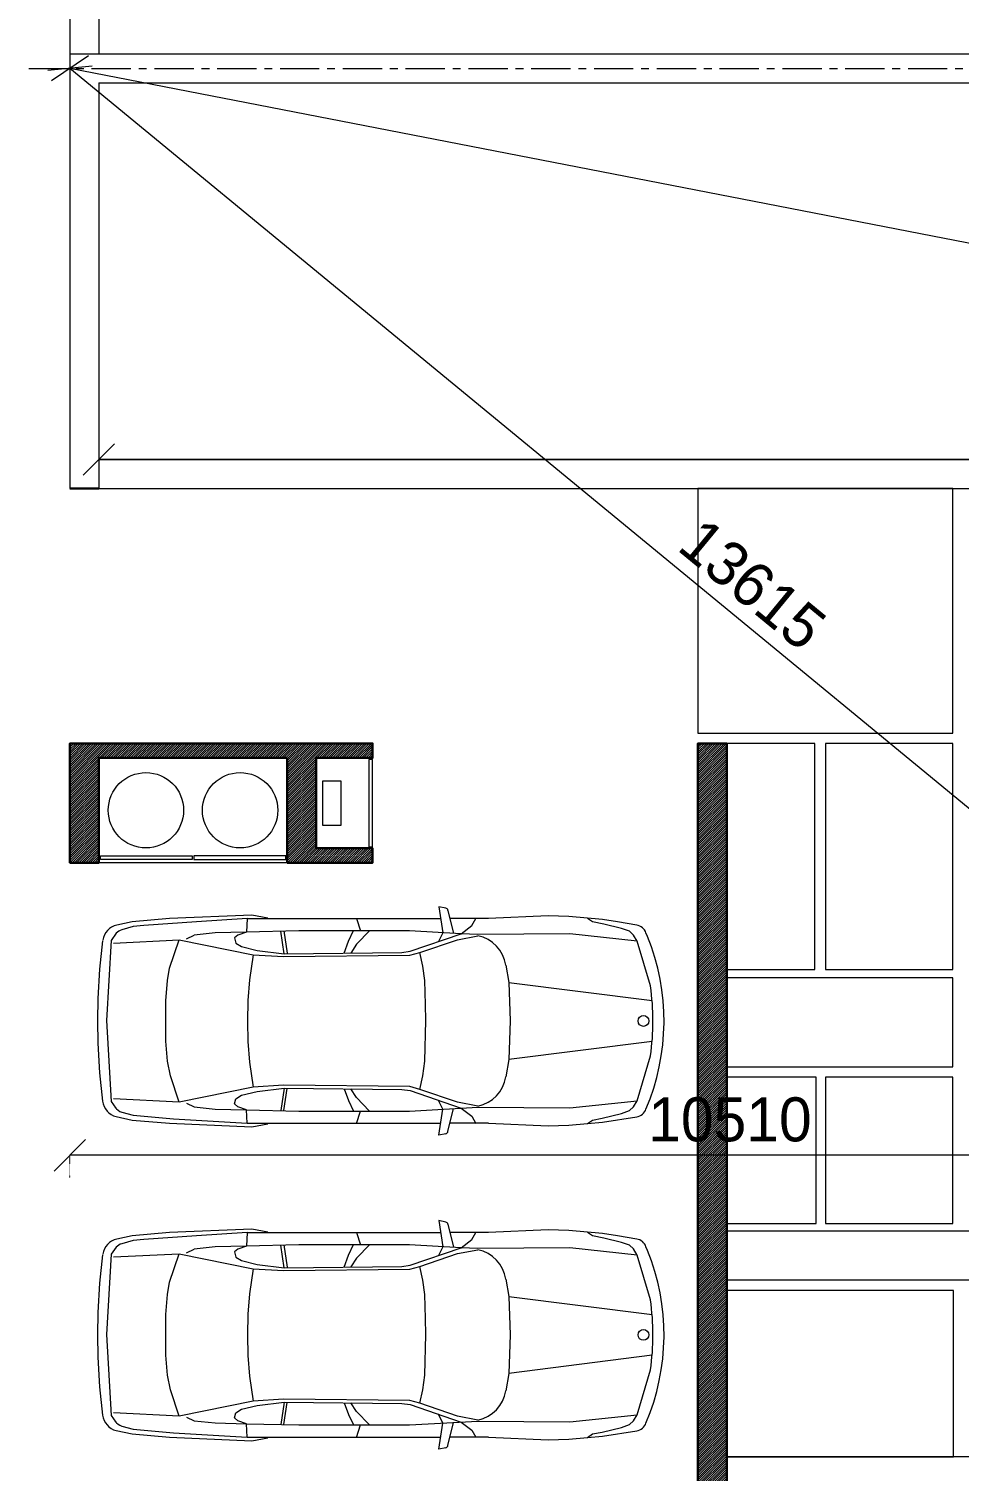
# Model space of a CAD drawing. Header units: metres. Extents: x 5205117 to 5948571, y 646915 to 1143748.
# Drawn here: x 5289520 to 5296927, y 915355 to 926840 of the extents above; entities that cross this region are included whole.
import ezdxf

# ---------------------------------------------------------------- set-up
doc = ezdxf.new("R2010")
doc.units = ezdxf.units.M
doc.header["$MEASUREMENT"] = 0
doc.header["$PDMODE"] = 35
doc.header["$PDSIZE"] = 10
for name, pattern in [('CENTER', [2, 1.25, -0.25, 0.25, -0.25]), ('DASHED', [0.75, 0.5, -0.25]), ('DOT', [0.25, 0, -0.25]), ('DOT2', [0.125, 0, -0.125])]:
    doc.linetypes.add(name, pattern=pattern)
doc.layers.get('0').update_dxf_attribs({"color": 1, "linetype": 'DASHED', "lineweight": 30})
for name, color, linetype, lineweight in [('A-Center line', 1, 'CENTER', 9), ('A-Dotted', 43, 'DASHED', 5), ('A-Elevation 2', 163, 'Continuous', 9), ('A-Elevation 3', 251, 'Continuous', 5), ('A-Metal', 14, 'Continuous', 0), ('CAR', 251, 'Continuous', 0), ('landscape lines', 7, 'Continuous', 0), ('PLOT', 7, 'Continuous', 5), ('plot 5', 7, 'Continuous', 30), ('road ht', 8, 'Continuous', 5), ('WALL', 7, 'Continuous', 30), ('WALL HATCH', 252, 'Continuous', 0)]:
    doc.layers.add(name, color=color, linetype=linetype, lineweight=lineweight)
doc.styles.get("Standard").update_dxf_attribs({"font": 'GOTHIC.TTF'})
doc.dimstyles.get("Standard").update_dxf_attribs({"dimtxt": 2, "dimasz": 1, "dimexe": 0, "dimexo": 0, "dimgap": 0.1, "dimtad": 1, "dimdsep": 46, "dimtxsty": 'Standard', "dimblk": 'OBLIQUE', "dimcen": 0.1, "dimclrd": 256, "dimclre": 256, "dimclrt": 256, "dimadec": 0, "dimazin": 0, "dimtfac": 1, "dimtofl": 0, "dimtmove": 1, "dimatfit": 2, "dimldrblk": 'OPEN90', "dimfxl": 1, "dimtolj": 1, "dimtzin": 0, "dimlwd": -1, "dimlwe": -1, "dimarcsym": 0})

# ---------------------------------------------------------------- blocks, each defined once
blk = doc.blocks.new('A$C4CA47BB0')
at = {"layer": 'CAR'}
for p, q in [((-2.991567119879619, -0.3516633310682664), (-2.937115266826368, -0.3402373804092349)), ((-2.937115266826368, -0.3402373804092349), (-2.968129342465545, -0.5479710039053316)), ((-4.23915245812168, -0.4433533960382192), (-4.512537461981992, -0.4867865871019603)), ((-4.119777241818156, -0.4335420214993064), (-4.23915245812168, -0.4433533960382192)), ((-4.119777241818156, -0.4335420214993064), (-4.161233670527508, -0.460955191476387)), ((-3.971470406830122, -0.4191985354336794), (-4.119777241818156, -0.4335420214993064)), ((-3.806537173546531, -0.4138500242424925), (-3.971470406830122, -0.4191985354336794)), ((-3.33223402553449, -0.434919695935605), (-3.806537173546531, -0.4138500242424925)), ((-3.33223402553449, -0.434919695935605), (-3.025185747348587, -0.434919695935605)), ((-3.199901198038788, -0.4903729141969961), (-3.231295683119242, -0.4343948675777938)), ((-3.00991424447966, -0.369602255830614), (-3.052684110818518, -0.5525249832808186)), ((-1.411737642163643, -0.434919695935605), (-2.951252830658632, -0.434919695935605)), ((-2.282170936856346, -0.4340686721770908), (-2.312277496794195, -0.5325705718460085)), ((-1.446908886851815, -0.4075885303900577), (-1.574946504506442, -0.4308814333089686)), ((-0.7938825493911279, -0.434919695935605), (-1.446908886851815, -0.4075885303900577)), ((-1.411737642163643, -0.434919695935605), (-1.405389132494747, -0.5429960684505204)), ((-0.8235004996040514, -0.4708066570692608), (-1.411737642163643, -0.434919695935605)), ((-0.4965825478921033, -0.4608185174256505), (-0.7938825493911279, -0.434919695935605)), ((-3.979561966223628, -0.5570188260753639), (-4.516194859586903, -0.6147335443038173)), ((-4.486498321801264, -0.5659226849147672), (-4.516194859586903, -0.6147335443038173)), ((-4.455077868648004, -0.5361714775062865), (-4.486498321801264, -0.5659226849147672)), ((-4.391557236740482, -0.5134398493537446), (-4.455077868648004, -0.5361714775062865)), ((-4.236782530078926, -0.4760002710045228), (-4.391557236740482, -0.5134398493537446)), ((-4.161233670527508, -0.460955191476387), (-4.236782530078926, -0.4760002710045228)), ((-3.248851464961263, -0.5621650596731342), (-3.979561966223628, -0.5570188260753639)), ((-2.703552525612395, -0.5325705718460085), (-3.248851464961263, -0.5621650596731342)), ((-3.248209552501066, -0.5716921521816403), (-3.086220733852315, -0.6028975714925764)), ((-3.11527171454145, -0.5557924042586819), (-3.199901198038788, -0.4903729141969961)), ((-2.708015844533293, -0.6954003914852365), (-3.11527171454145, -0.5557924042586819)), ((-2.968129342465545, -0.5479710039053316), (-2.935410030253479, -0.6175818315241486)), ((-1.821557061784915, -0.5325705718460085), (-2.703552525612395, -0.5325705718460085)), ((-2.384852329003479, -0.5325705718460085), (-2.282170936856346, -0.6395535519532132)), ((-2.216802927358003, -0.6154551832914876), (-2.257087148293067, -0.5325705718460085)), ((-1.405389132494747, -0.5429960684505204), (-1.821557061784915, -0.5325705718460085)), ((-1.702293918202485, -0.5355591777570226), (-1.728194562010685, -0.7116700705082621)), ((-1.705928992374538, -0.7149429584478639), (-1.679632449393466, -0.536125919490587)), ((-1.405389132494747, -0.5429960684505204), (-1.335718168294988, -0.5660994500194647)), ((-1.155897486223693, -0.5485049438611895), (-1.405389132494747, -0.5429960684505204)), ((-1.335718168294988, -0.5660994500194647), (-1.310824812237115, -0.5892757244164386)), ((-0.9885196097475271, -0.5660994500194647), (-1.155897486223693, -0.5485049438611895)), ((-0.9285484029387587, -0.595741318184082), (-0.9885196097475271, -0.5660994500194647)), ((-0.5024791220293992, -0.4986662956089276), (-0.8235004996040514, -0.4708066570692608)), ((-0.413251923460848, -0.5239601066368778), (-0.5024791220293992, -0.4986662956089276)), ((-0.3692986876267241, -0.4879619839412044), (-0.4965825478921033, -0.4608185174256505)), ((-0.3286374741073814, -0.608530364710532), (-0.3658465288899606, -0.554970537632471)), ((-4.516194859586903, -0.6147335443038173), (-4.622074880100627, -0.9716824296428968)), ((-3.086220733852315, -0.6028975714925764), (-2.785196136674131, -0.7053229275807098)), ((-2.282170936856346, -0.6395535519532132), (-2.236429776652585, -0.7091971813460987)), ((-2.182683617285875, -0.7097785016430862), (-2.216802927358003, -0.6154551832914876)), ((-1.491078751050736, -0.6884136140015471), (-1.704436056157647, -0.7149593593348982)), ((-1.366186914467107, -0.6583726576063782), (-1.491078751050736, -0.6884136140015471)), ((-1.459355792665519, -0.7227443132760527), (-0.8694578325939799, -0.6032656802690326)), ((-1.319838010314925, -0.6300465049716877), (-1.366186914467107, -0.6583726576063782)), ((-1.310824812237115, -0.5892757244164386), (-1.319838010314925, -0.6300465049716877)), ((-0.8694578325939799, -0.6032656802690326), (-0.3464246906714834, -0.6294688293146464)), ((-0.8694578325939799, -0.6032656802690326), (-0.7997643171765956, -0.8122895068026992)), ((-0.2905997189918708, -1.252655121228599), (-0.3286374741073814, -0.608530364710532)), ((-0.2361556108044169, -0.8369928859301581), (-0.2604740246842994, -0.6118761454781634)), ((-2.785196136674131, -0.7053229275807098), (-2.810944161128646, -0.8129619431347237)), ((-2.785196136674131, -0.7053229275807098), (-2.706967098980385, -0.7271689078843337)), ((-2.64346560143531, -0.7047871653030597), (-2.708015844533293, -0.6954003914852365)), ((-2.706967098980385, -0.7271689078843337), (-1.699226041338988, -0.7380846087526152)), ((-1.704436056157647, -0.7149593593348982), (-2.64346560143531, -0.7047871653030597)), ((-1.699226041338988, -0.7380846087526152), (-1.459355792665519, -0.7227443132760527)), ((-1.428274746747775, -0.9226109783958236), (-1.459355792665519, -0.7227443132760527)), ((-3.494170452457183, -0.9429863459099579), (-3.471569120234562, -0.8053154855642788)), ((-2.810944161128646, -0.8129619431347237), (-2.824308605406259, -0.9283239537271584)), ((-0.7997643171765956, -0.8122895068026992), (-0.7771700464454623, -0.9293189408163016)), ((-0.2226601872243918, -1.072504143536207), (-0.2361556108044169, -0.8369928859301581)), ((-4.635226568447251, -1.087376102595954), (-3.494170452457183, -0.9429863459099579)), ((-3.50375449249259, -1.25), (-3.494170452457183, -0.9429863459099579)), ((-2.824308605406259, -0.9283239537271584), (-2.834001073520994, -1.253956258195103)), ((-1.416734901044037, -1.086279065548297), (-1.428274746747775, -0.9226109783958236)), ((-0.7771700464454623, -0.9293189408163016), (-0.7646226851975368, -1.088748310068695)), ((-1.4146597333729, -1.246767203114359), (-1.416734901044037, -1.086279065548297)), ((-0.7646226851975368, -1.088748310068695), (-0.7622267890892542, -1.253236441527406)), ((-0.218342198373648, -1.250001822321792), (-0.2226601872243918, -1.072504143536207)), ((-4.729999999999563, -1.25), (-4.729925284855199, -1.25)), ((-3.494170452457183, -1.557017298735445), (-3.50375449249259, -1.25)), ((-2.834001073520994, -1.253956258195103), (-2.830616112860298, -1.380616656997518)), ((-1.416734901044037, -1.413722756773495), (-1.4146597333729, -1.246767203114359)), ((-0.7622267890892542, -1.253236441527406), (-0.7646226851975373, -1.41125533457307)), ((-0.3286374741073814, -1.891473279931233), (-0.2905997189918708, -1.252655121228599)), ((-0.2226601872243918, -1.427499501105558), (-0.218342198373648, -1.250001822321792)), ((-3.494170452457183, -1.557017298735445), (-4.635226568447251, -1.412625719724019)), ((-2.830616112860298, -1.380616656997518), (-2.824308605406259, -1.571677868598272)), ((-1.428274746747775, -1.577392666245942), (-1.416734901044037, -1.413722756773495)), ((-0.7646226851975373, -1.41125533457307), (-0.7771700464454627, -1.570684703827283)), ((-0.2361556108044172, -1.663008936391634), (-0.2226601872243918, -1.427499501105558)), ((-4.622074880100627, -1.528319392678895), (-4.516194859586903, -1.885270100339767)), ((-3.471106250783123, -1.694609799287718), (-3.494170452457183, -1.557017298735445)), ((-2.824308605406259, -1.571677868598272), (-2.810944161128646, -1.687039879187068)), ((-1.45935579266552, -1.777257509049377), (-1.428274746747775, -1.577392666245942)), ((-0.7771700464454627, -1.570684703827283), (-0.7929757170659288, -1.669490931048131)), ((-2.810944161128646, -1.687039879187068), (-2.785196136674131, -1.794678894739263)), ((-0.7929757170659288, -1.669490931048131), (-0.8694578325939804, -1.89673614205276)), ((-0.2604740246842994, -1.888127499163602), (-0.2361556108044172, -1.663008936391634)), ((-2.708015844533293, -1.804601430838375), (-3.11527171454145, -1.944211240386721)), ((-2.785196136674131, -1.794678894739263), (-3.086220733852315, -1.897106073151008)), ((-2.706967098980385, -1.772832914441096), (-2.785196136674131, -1.794678894739263)), ((-2.64346560143531, -1.795214657020551), (-2.708015844533293, -1.804601430838375)), ((-1.699226041338989, -1.761917213572815), (-2.706967098980385, -1.772832914441096)), ((-1.704436056157647, -1.785042462990532), (-2.64346560143531, -1.795214657020551)), ((-2.282170936856346, -1.860448270370398), (-2.236429776652585, -1.790806463299305)), ((-2.182683617285875, -1.790223320680525), (-2.216802927358003, -1.884548461350278)), ((-1.701894374393305, -1.967150613092599), (-1.728194562010686, -1.788333574137141)), ((-1.491078751050736, -1.811588208322064), (-1.704436056157647, -1.785042462990532)), ((-1.704436056157647, -1.785042462990532), (-1.679632449393466, -1.963875902834843)), ((-1.45935579266552, -1.777257509049377), (-1.699226041338989, -1.761917213572815)), ((-1.366186914467107, -1.841630987037206), (-1.491078751050736, -1.811588208322064)), ((-0.8694578325939804, -1.89673614205276), (-1.45935579266552, -1.777257509049377)), ((-4.598383344531612, -1.923061386583868), (-4.586388374244052, -1.951834007786601)), ((-4.516194859586903, -1.885270100339767), (-4.486498321801264, -1.934079137408844)), ((-4.516194859586903, -1.885270100339767), (-3.979561966223628, -1.942984818566401)), ((-4.486498321801264, -1.934079137408844), (-4.455077868648004, -1.963832167139117)), ((-3.979561966223628, -1.942984818566401), (-3.248851464961263, -1.937836762648658)), ((-3.248851464961263, -1.937836762648658), (-3.11527171454145, -1.944211240386721)), ((-3.086220733852315, -1.897106073151008), (-3.248209552501066, -1.928309670138333)), ((-3.11527171454145, -1.944211240386721), (-3.199901198038788, -2.009628908122977)), ((-3.11527171454145, -1.944211240386721), (-2.703552525612395, -1.967433072799395)), ((-3.009936567905243, -2.130392277207648), (-3.052695044741995, -1.947471372079235)), ((-2.968144376609416, -1.952027173778333), (-2.935420964178775, -1.882414523834086)), ((-2.937138045836036, -2.159758974950819), (-2.968144376609416, -1.952027173778333)), ((-2.386665993659335, -1.969319174701013), (-2.282170936856346, -1.860448270370398)), ((-2.216802927358003, -1.884548461350278), (-2.258005142333786, -1.969319174701013)), ((-1.405389132494747, -1.95700575387491), (-1.335718168294989, -1.933902372304146)), ((-1.405389132494747, -1.95700575387491), (-1.155897486223694, -1.951498700780576)), ((-1.319838010314925, -1.869955317353742), (-1.366186914467107, -1.841630987037206)), ((-1.335718168294989, -1.933902372304146), (-1.310824812237115, -1.910726097907173)), ((-1.310824812237115, -1.910726097907173), (-1.319838010314925, -1.869955317353742)), ((-1.155897486223694, -1.951498700780576), (-0.9885196097475275, -1.933902372304146)), ((-0.9285472639912771, -1.904262326457683), (-0.9885196097475275, -1.933902372304146)), ((-0.3464246906714834, -1.870532993008965), (-0.8694578325939804, -1.89673614205276)), ((-0.3692278449143487, -1.948480937737259), (-0.3286374741073814, -1.891473279931233)), ((-4.512537461981992, -2.013215235219832), (-4.358796466727654, -2.039112234389904)), ((-4.455077868648004, -1.963832167139117), (-4.391557236740482, -1.986563795288021)), ((-4.391557236740482, -1.986563795288021), (-4.250923738552956, -2.020351443001346)), ((-4.358796466727654, -2.039112234389904), (-4.239152458121681, -2.056650248607184)), ((-4.250923738552956, -2.020351443001346), (-4.161233670527508, -2.039046630845405)), ((-4.239152458121681, -2.056650248607184), (-3.971470406830122, -2.080803286886294)), ((-4.161233670527508, -2.039046630845405), (-4.119777241818157, -2.066457978500694)), ((-3.806537173546531, -2.086153620399273), (-3.33223402553449, -2.065082126389825)), ((-3.33223402553449, -2.065082126389825), (-3.025200781492458, -2.065082126389825)), ((-3.199901198038788, -2.009628908122977), (-3.231295683119242, -2.065605132422206)), ((-1.411737642163644, -2.065083948709798), (-2.951267864802503, -2.065082126389825)), ((-2.703552525612395, -1.967433072799395), (-1.821557061784915, -1.967433072799395)), ((-2.282170936856346, -2.06593315014652), (-2.312277496794195, -1.967433072799395)), ((-1.821557061784915, -1.967433072799395), (-1.405389132494747, -1.95700575387491)), ((-1.446908886851816, -2.092415114255346), (-0.7938825493911283, -2.065083948709798)), ((-1.411737642163644, -2.065083948709798), (-1.405389132494747, -1.95700575387491)), ((-1.411737642163644, -2.065083948709798), (-1.006859445064038, -2.03926895396944)), ((-1.006859445064038, -2.03926895396944), (-0.587145963101648, -2.009966037447157)), ((-0.7938825493911283, -2.065083948709798), (-0.4965825478921033, -2.039183304896142)), ((-0.587145963101648, -2.009966037447157), (-0.5024791220293992, -2.001335526711102)), ((-0.5024791220293992, -2.001335526711102), (-0.4133302832469781, -1.975770189903471)), ((-0.4965825478921033, -2.039183304896142), (-0.3731241943169152, -2.012910907666082)), ((-3.971470406830122, -2.080803286886294), (-3.806537173546531, -2.086153620399273)), ((-2.991581698444861, -2.148333024293606), (-2.937138045836036, -2.159758974950819)), ((-1.574946504506443, -2.069120389012824), (-1.446908886851816, -2.092415114255346))]:
    blk.add_line(p, q, dxfattribs=at)
at = {"layer": 'CAR', "linetype": 'DOT', "ltscale": 200}
blk.add_lwpolyline([(-5.000000000000001, -2.5), (0, -2.5), (0, 0), (-5, 0)], close=True, dxfattribs=at)
at = {"layer": 'CAR'}
blk.add_circle((-4.566302300139796, -1.249998177680027), 0.04299394059769752, dxfattribs=at)
for centre, radius, start, end in [((-2.986655510068886, -0.3750400607405027), 0.02388629608166429, 101.8560145927784, 166.8450830646642), ((-2.943378127420146, -1.249998177680027), 1.78663175302919, 156.8697197759447, 202.1307612114779), ((-4.496660948649151, -0.5810023885314877), 0.09554134974888392, 99.56185476926768, 159.9007449463977), ((-3.18715953184801, -0.8530675766414788), 0.288391726814776, 102.2413048067315, 170.4690512149974), ((-0.4396678284447262, -0.61607295000249), 0.0958247381144163, 34.7318926638975, 73.99907725951901), ((-0.4029587728946353, -0.6272674659339827), 0.1433131759158288, 6.16525159085062, 76.41699488329039), ((-2.689220884625684, -1.250001822321792), 1.952793861006529, 171.8060920894292, 188.1938001605358), ((-3.18715953184801, -1.646936068003924), 0.287920138940791, 189.5309122793852, 257.7586450550641), ((-4.496660948649151, -1.919001256110278), 0.09554152472623277, 200.099348938389, 260.4381452307323), ((-0.4396678284447262, -1.883930694639275), 0.0955411491597455, 286.0012005063302, 317.4973570530997), ((-0.4029587728946353, -1.872736178707783), 0.1433137316082339, 282.0139402735163, 351.7917600206507), ((-2.986677833499925, -2.124956294623189), 0.02388556084065407, 193.1504116226357, 258.1420177111038)]:
    blk.add_arc(centre, radius, start, end, dxfattribs=at)
blk = doc.blocks.new('_Oblique')
at = {"color": 0, "linetype": 'ByBlock', "lineweight": -2}
blk.add_line((-0.5, -0.5), (0.5, 0.5), dxfattribs=at)
blk = doc.blocks.new('*D100')
at = {"layer": 'Defpoints', "color": 0, "ltscale": 5, "transparency": 16777216}
for p in [(5289846.867229835, 917870.2669088779), (5300356.855469342, 917870.2669088766), (5289846.867229835, 917690.3007140085)]:
    blk.add_point(p, dxfattribs=at)
at = {"layer": 'road ht', "linetype": 'DOT2', "ltscale": 5, "transparency": 16777216}
for p, q in [((5289846.867229835, 917690.3007140085), (5289846.867229835, 917870.2669088779)), ((5300356.855469342, 917870.2669088766), (5300356.855469342, 917870.2669088779))]:
    blk.add_line(p, q, dxfattribs=at)
at = {"layer": 'road ht', "color": 1, "ltscale": 5, "transparency": 16777216}
blk.add_line((5300356.855469342, 917870.2669088779), (5289846.867229835, 917870.2669088779), dxfattribs=at)
at = {"layer": 'road ht', "color": 1, "ltscale": 5, "transparency": 16777216, "xscale": 250, "yscale": 250, "zscale": 250, "rotation": 180}
blk.add_blockref('_Oblique', (5289846.867229835, 917870.2669088779), dxfattribs=at)
at = {"layer": 'road ht', "color": 1, "ltscale": 5, "transparency": 16777216, "xscale": 250, "yscale": 250, "zscale": 250}
blk.add_blockref('_Oblique', (5300356.855469342, 917870.2669088779), dxfattribs=at)
at = {"layer": 'road ht', "color": 1, "ltscale": 5, "transparency": 16777216, "insert": (5295101.861349588, 918154.0704438881), "char_height": 350, "attachment_point": 5}
blk.add_mtext('\\A1;10510', dxfattribs=at)
blk = doc.blocks.new('_Open90')
at = {"color": 0, "linetype": 'ByBlock', "lineweight": -2}
for p, q in [((-0.5, 0.5), (0, 0)), ((0, 0), (-1, 0)), ((0, 0), (-0.5, -0.5))]:
    blk.add_line(p, q, dxfattribs=at)
blk = doc.blocks.new('*D72')
at = {"layer": 'Defpoints', "color": 0, "ltscale": 5, "transparency": 16777216}
for p in [(5289846.873497499, 926525.2669088678), (5289846.873497499, 926525.2669088678), (5300356.855469341, 917870.2669088761)]:
    blk.add_point(p, dxfattribs=at)
at = {"layer": 'road ht', "linetype": 'DOT2', "ltscale": 5, "transparency": 16777216}
for p, q in [((5289846.873497499, 926525.2669088678), (5289846.873497499, 926525.2669088678)), ((5300356.855469341, 917870.2669088761), (5300356.85546934, 917870.2669088761))]:
    blk.add_line(p, q, dxfattribs=at)
at = {"layer": 'road ht', "color": 1, "ltscale": 5, "transparency": 16777216}
blk.add_line((5300356.85546934, 917870.2669088761), (5289846.873497499, 926525.2669088678), dxfattribs=at)
at = {"layer": 'road ht', "color": 1, "ltscale": 5, "transparency": 16777216, "xscale": 250, "yscale": 250, "zscale": 250}
for p, rotation in [((5289846.873497499, 926525.2669088678), 140.5284473623695), ((5300356.85546934, 917870.2669088761), 320.5284473623695)]:
    blk.add_blockref('_Oblique', p, dxfattribs=dict(at, rotation=rotation))
at = {"layer": 'road ht', "color": 1, "ltscale": 5, "transparency": 16777216, "insert": (5295282.276980175, 922416.8462951658), "char_height": 350, "attachment_point": 5, "rotation": 320.52844736236955}
blk.add_mtext('\\A1;13615', dxfattribs=at)
blk = doc.blocks.new('*D82')
at = {"layer": 'Defpoints', "color": 0, "ltscale": 5, "transparency": 16777216}
for p in [(5289846.873497499, 926525.2669088681), (5289846.873497499, 926525.2669088681), (5305871.855469341, 923410.2669088767)]:
    blk.add_point(p, dxfattribs=at)
at = {"layer": 'road ht', "color": 1, "ltscale": 5, "transparency": 16777216}
blk.add_line((5305871.855469341, 923410.2669088767), (5289846.873497499, 926525.2669088681), dxfattribs=at)
at = {"layer": 'road ht', "color": 1, "ltscale": 5, "transparency": 16777216, "xscale": 250, "yscale": 250, "zscale": 250}
for p, rotation in [((5289846.873497499, 926525.2669088681), 168.9997965579982), ((5305871.855469341, 923410.2669088767), 348.9997965579983)]:
    blk.add_blockref('_Oblique', p, dxfattribs=dict(at, rotation=rotation))
at = {"layer": 'road ht', "color": 1, "ltscale": 5, "transparency": 16777216, "insert": (5297913.517740016, 925246.3559813149), "char_height": 350, "attachment_point": 5, "rotation": 348.99979655799825}
blk.add_mtext('\\A1;16325', dxfattribs=at)
blk = doc.blocks.new('*D83')
at = {"layer": 'Defpoints', "color": 0, "ltscale": 5, "transparency": 16777216}
for p in [(5290076.874224611, 923410.2669088773), (5290076.874224611, 923410.2669088773), (5305871.855469341, 923410.2669088796)]:
    blk.add_point(p, dxfattribs=at)
at = {"layer": 'road ht', "color": 1, "ltscale": 5, "transparency": 16777216}
blk.add_line((5305871.855469341, 923410.2669088796), (5290076.874224611, 923410.2669088773), dxfattribs=at)
at = {"layer": 'road ht', "color": 1, "ltscale": 5, "transparency": 16777216, "xscale": 250, "yscale": 250, "zscale": 250}
for p, rotation in [((5290076.874224611, 923410.2669088773), 180.0000000000084), ((5305871.855469341, 923410.2669088796), 8.473222123939195e-12)]:
    blk.add_blockref('_Oblique', p, dxfattribs=dict(at, rotation=rotation))
at = {"layer": 'road ht', "color": 1, "ltscale": 5, "transparency": 16777216, "insert": (5297974.364846976, 923694.0704438887), "char_height": 350, "attachment_point": 5}
blk.add_mtext('\\A1;15795', dxfattribs=at)

msp = doc.modelspace()

# ---------------------------------------------------------------- hatches: boundary and pattern name
at = {"layer": 'WALL HATCH', "ltscale": 10}
h = msp.add_hatch(dxfattribs=at)
h.set_pattern_fill('ANSI31', color=256, scale=100, angle=180)
h.set_pattern_definition([(225, (3027910.39002672, -130939.8071935833), (8.83883476483184, -8.838834764831851), [])])
h.paths.add_polyline_path([(5291806.855469342, 920315.308851175), (5292256.855469819, 920315.308851175), (5292256.855469819, 920200.3088512346), (5291576.855469342, 920200.3088512346), (5291576.855469342, 921035.308851175), (5290076.855469342, 921035.308851175), (5290076.855469342, 920200.3088512346), (5289846.855469342, 920200.3088512346), (5289846.855469342, 921150.3088512346), (5292256.855469819, 921150.3088512346), (5292256.855469819, 921035.308851175), (5291806.855469342, 921035.308851175)])
h = msp.add_hatch(dxfattribs=at)
h.set_pattern_fill('ANSI31', color=256, scale=100, angle=180)
h.set_pattern_definition([(225, (2847143.235356959, -270164.465380138), (8.83883476483184, -8.838834764831851), [])])
h.paths.add_polyline_path([(5295076.855469342, 914575.3007140085), (5295076.855469342, 908229.9070709273), (5294846.855469342, 908229.9070709273), (5294846.855469342, 914575.3007140085)])
h.paths.add_polyline_path([(5295076.855469342, 914805.3007140681), (5295076.855469342, 921150.6943571493), (5294846.855469342, 921150.6943571493), (5294846.855469342, 914805.3007140681)])

# ---------------------------------------------------------------- linework, layer by layer
at = {"layer": 'A-Center line', "ltscale": 250}
msp.add_line((5289519.619627982, 926525.266908868), (5335346.874224629, 926525.266908868), dxfattribs=at)
at = {"layer": 'A-Dotted', "ltscale": 500}
msp.add_line((5292256.855469819, 920315.308851175), (5292256.855469819, 921035.308851175), dxfattribs=at)
at = {"layer": 'A-Elevation 2', "ltscale": 5}
msp.add_line((5291576.855469342, 920200.3088512346), (5290076.855469342, 920200.3088512346), dxfattribs=at)
at = {"layer": 'A-Elevation 3', "ltscale": 5}
msp.add_lwpolyline([(5292006.855469819, 920850.308851175), (5291856.855469342, 920850.308851175), (5291856.855469342, 920500.308851175), (5292006.855469819, 920500.308851175)], close=True, dxfattribs=at)
for centre in [(5290451.855469342, 920617.808851175), (5291201.855469342, 920617.808851175)]:
    msp.add_circle(centre, 300, dxfattribs=at)
at = {"layer": 'A-Metal', "ltscale": 5}
for points in [[(5292226.855469342, 921023.308851175), (5292226.855469342, 920327.308851175), (5292256.855469819, 920327.308851175), (5292256.855469819, 921023.308851175)], [(5290088.855469819, 920255.308851175), (5290820.855469342, 920255.308851175), (5290820.855469342, 920225.308851175), (5290088.855469819, 920225.308851175)], [(5291564.855469342, 920255.308851175), (5290832.855469342, 920255.308851175), (5290832.855469342, 920225.308851175), (5291564.855469342, 920225.308851175)]]:
    msp.add_lwpolyline(points, close=True, dxfattribs=at)
at = {"layer": 'landscape lines', "ltscale": 0.01}
for p, q in [((5290076.87422461, 923410.2669088773), (5305871.855469341, 923410.2669088773)), ((5290076.874224611, 923180.2669088773), (5305871.855469341, 923180.2669088773)), ((5298076.855469342, 915470.2669088766), (5295077.89978059, 915470.2669088766))]:
    msp.add_line(p, q, dxfattribs=at)
for points in [[(5296876.444694359, 923180.25766524), (5294846.855469342, 923180.2761525146), (5294846.855469342, 921232.3224940225), (5296876.444694359, 921232.3040067479)], [(5295076.855469342, 921150.6943571493), (5295076.855469342, 919349.227541022), (5295777.979848702, 919349.227541022), (5295777.979848702, 921150.6943571493)], [(5295076.855469342, 919349.227541022), (5295777.979848702, 919349.227541022), (5295777.979848702, 921150.6943571493), (5295076.855469342, 921150.6943571493), (5295076.855469342, 919349.227541022)], [(5295861.660404045, 921150.6943571493), (5295861.660404045, 919349.227541022), (5296876.42293008, 919349.227541022), (5296876.42293008, 921150.6943571493)], [(5296876.42226823, 919284.8291736171), (5295077.89978059, 919284.8476608917), (5295077.89978059, 918573.5629385635), (5296876.42226823, 918573.5444512889)], [(5295077.89978059, 917327.8036466166), (5295787.035116035, 917327.8036466166), (5295787.035116035, 918491.9348016903), (5295077.89978059, 918491.9348016903), (5295077.89978059, 917327.8036466166)], [(5295861.637977917, 918491.9348016903), (5295861.637977917, 917327.8036466166), (5296876.400503952, 917327.8036466166), (5296876.400503952, 918491.9348016903)], [(5295077.89978059, 916876.3825999424), (5295077.89978059, 917269.0497157499), (5297990.253601868, 917269.0497157499), (5297990.253601868, 916876.3825999424)], [(5295077.89978059, 916794.7692983672), (5295077.89978059, 915470.3582121655), (5296881.175364811, 915470.3582121655), (5296881.175364811, 916794.7692983672)]]:
    msp.add_lwpolyline(points, close=True, dxfattribs=at)
at = {"layer": 'PLOT', "ltscale": 0.5}
for p, q in [((5289846.855469342, 1009459.907070937), (5289846.874224629, 923180.2669088773)), ((5290076.874224611, 1007210.266908868), (5290076.87422461, 926640.2669088587)), ((5289846.874224629, 926640.2669088587), (5335346.874224629, 926640.2669088587)), ((5290076.874224611, 926410.2669088775), (5290076.874224611, 923180.2669088773)), ((5290076.874224611, 926410.2669088773), (5335346.874224629, 926410.2669088773))]:
    msp.add_line(p, q, dxfattribs=at)
at = {"layer": 'plot 5'}
msp.add_line((5290076.855469342, 923180.2667623791), (5289846.855469342, 923180.2667623791), dxfattribs=at)
msp.add_lwpolyline([(5291576.855469342, 921035.308851175), (5291576.855469342, 920200.3088512346), (5292256.855469819, 920200.3088512346), (5292256.855469819, 920315.308851175), (5291806.855469342, 920315.308851175), (5291806.855469342, 921035.308851175), (5292256.855469819, 921035.308851175), (5292256.855469819, 921150.3088512346), (5289846.855469342, 921150.3088512346), (5289846.855469342, 920200.3088512346), (5290076.855469342, 920200.3088512346), (5290076.855469342, 921035.308851175)], close=True, dxfattribs=at)
at = {"layer": 'WALL'}
msp.add_lwpolyline([(5295076.855469342, 914805.3007140681), (5295076.855469342, 921150.6943571493), (5294846.855469342, 921150.6943571493), (5294846.855469342, 914805.3007140681)], close=True, dxfattribs=at)

# ---------------------------------------------------------------- block references
at = {"layer": 'CAR', "ltscale": 0.1, "xscale": 1000, "yscale": 1000, "zscale": 1000, "rotation": 180}
for p in [(5289846.855469342, 917690.3007140085), (5289846.855469342, 915190.3007140085)]:
    msp.add_blockref('A$C4CA47BB0', p, dxfattribs=at)

# ---------------------------------------------------------------- dimensions: what is measured, and where the dimension line sits
at = {"layer": 'road ht', "color": 12, "ltscale": 5}
for p1, p2, distance, picture, middle in [((5305871.855469341, 923410.2669088766), (5289846.873497499, 926525.266908868), -1.1409821570091521e-10, '*D82', (5297913.517740016, 925246.3559813149)), ((5300356.855469341, 917870.2669088766), (5289846.8734975, 926525.266908868), 7.715977875200966e-10, '*D72', (5295282.276980175, 922416.8462951658)), ((5305871.855469341, 923410.2669088796), (5290076.874224611, 923410.2669088773), 0, '*D83', (5297974.364846976, 923694.0704438887))]:
    dim = msp.add_aligned_dim(p1=p1, p2=p2, distance=distance, dimstyle='Standard', override={"dimtxt": 350, "dimasz": 250, "dimgap": 100, "dimdec": 0, "dimclrd": 1, "dimclrt": 1, "dimtdec": 0, "dimfxl": 0.1}, dxfattribs=at)
    dim.commit()
    dim.dimension.update_dxf_attribs({"geometry": picture, "text_midpoint": middle})
dim = msp.add_linear_dim(base=(5289846.867229835, 917870.2669088779), p1=(5300356.855469342, 917870.2669088766), p2=(5289846.867229835, 917690.3007140085), dimstyle='Standard', override={"dimtxt": 350, "dimasz": 250, "dimgap": 100, "dimdec": 0, "dimclrd": 1, "dimclrt": 1, "dimtdec": 0, "dimfxl": 0.1}, dxfattribs=at)
dim.commit()
dim.dimension.update_dxf_attribs({"geometry": '*D100', "text_midpoint": (5295101.861349588, 918154.0704438881)})

doc.saveas('drawing.dxf')
